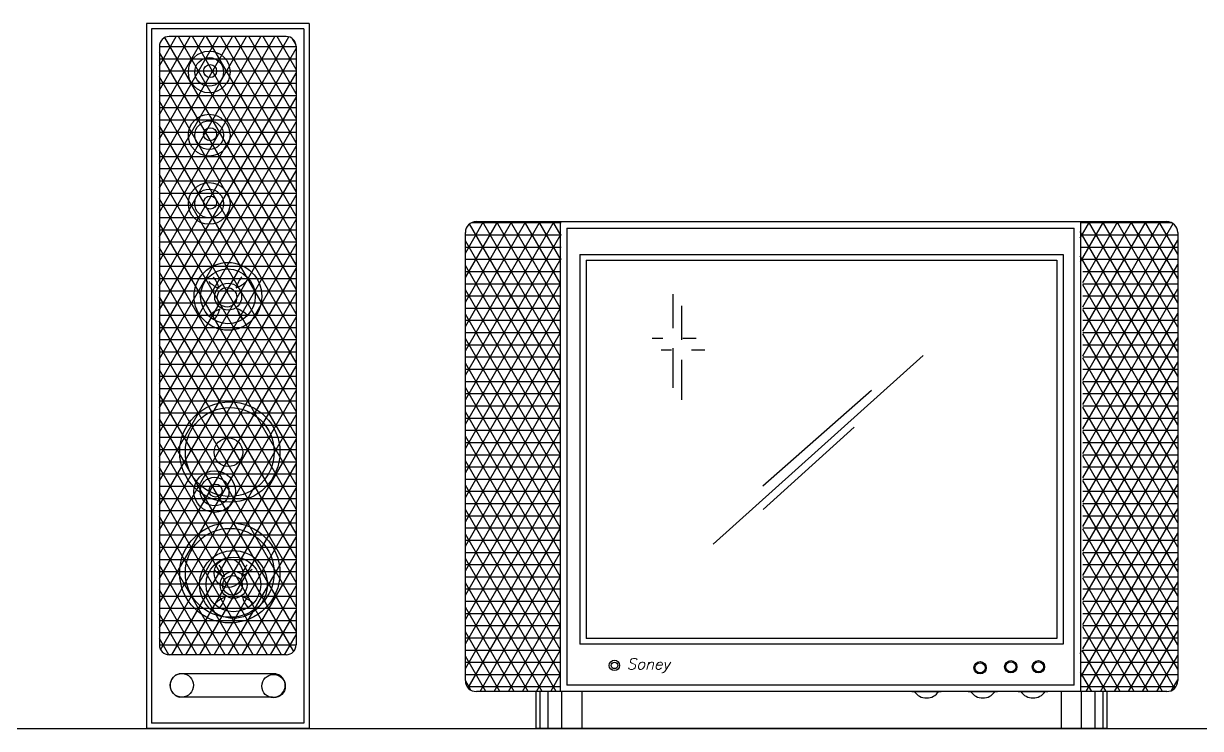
# Model space of a CAD drawing. Header units: inches. Extents: x 11.8 to 54.3, y 10.8 to 35.6.
# Drawn here: x 18.157 to 19.965, y 26.498 to 27.581 of the extents above; entities that cross this region are included whole.
import ezdxf

# ---------------------------------------------------------------- set-up
doc = ezdxf.new("R2010")
doc.units = ezdxf.units.IN
doc.header["$MEASUREMENT"] = 0
for name, color, linetype in [('02', 2, 'Continuous'), ('1', 1, 'Continuous'), ('4', 4, 'Continuous')]:
    doc.layers.add(name, color=color, linetype=linetype)
doc.styles.add('ITALICC', font='italicc_.ttf', dxfattribs={"height": 10})

msp = doc.modelspace()

# ---------------------------------------------------------------- linework, layer by layer
at = {"layer": '02'}
for p, q in [((18.3657, 27.2535), (18.5431, 27.5607)), ((18.3657, 27.291), (18.5214, 27.5607)), ((18.3657, 27.3285), (18.4998, 27.5607)), ((18.3657, 27.366), (18.4781, 27.5607)), ((18.3657, 27.4035), (18.4565, 27.5607)), ((18.3657, 27.441), (18.4348, 27.5607)), ((18.3657, 27.4785), (18.4132, 27.5607)), ((18.3657, 27.516), (18.3915, 27.5607)), ((18.3657, 27.216), (18.5645, 27.5602)), ((18.5757, 27.2101), (18.3742, 27.5592)), ((18.5757, 27.2476), (18.395, 27.5607)), ((18.5757, 27.2851), (18.4166, 27.5607)), ((18.5757, 27.3226), (18.4383, 27.5607)), ((18.5757, 27.3601), (18.4599, 27.5607)), ((18.5757, 27.3976), (18.4816, 27.5607)), ((18.5757, 27.4351), (18.5032, 27.5607)), ((18.5757, 27.4726), (18.5249, 27.5607)), ((18.5757, 27.5101), (18.5465, 27.5607)), ((18.5756, 27.5478), (18.57, 27.5574)), ((18.5757, 27.5449), (18.3657, 27.5449)), ((18.3657, 27.1785), (18.5757, 27.5422)), ((18.5757, 27.1726), (18.3657, 27.5363)), ((18.5757, 27.5261), (18.3657, 27.5261)), ((18.5757, 27.5074), (18.3657, 27.5074)), ((18.3657, 27.141), (18.5757, 27.5047)), ((18.5757, 27.1351), (18.3657, 27.4988)), ((18.5757, 27.4886), (18.3657, 27.4886)), ((18.5757, 27.4699), (18.3657, 27.4699)), ((18.3657, 27.1035), (18.5757, 27.4672)), ((18.5757, 27.0976), (18.3657, 27.4613)), ((18.5757, 27.4511), (18.3657, 27.4511)), ((18.5757, 27.4324), (18.3657, 27.4324)), ((18.3657, 27.066), (18.5757, 27.4297)), ((18.5757, 27.0601), (18.3657, 27.4238)), ((18.5757, 27.4136), (18.3657, 27.4136)), ((18.5757, 27.3949), (18.3657, 27.3949)), ((18.3657, 27.0285), (18.5757, 27.3922)), ((18.5757, 27.0226), (18.3657, 27.3863)), ((18.5757, 27.3761), (18.3657, 27.3761)), ((18.5757, 27.3574), (18.3657, 27.3574)), ((18.3657, 26.991), (18.5757, 27.3547)), ((18.5757, 26.9851), (18.3657, 27.3488)), ((18.5757, 27.3386), (18.3657, 27.3386)), ((18.5757, 27.3199), (18.3657, 27.3199)), ((18.3657, 26.9535), (18.5757, 27.3172)), ((18.5757, 26.9476), (18.3657, 27.3113)), ((18.5757, 27.3011), (18.3657, 27.3011)), ((18.5757, 27.2824), (18.3657, 27.2824)), ((18.3657, 26.916), (18.5757, 27.2797)), ((18.5757, 26.9101), (18.3657, 27.2738)), ((18.5757, 27.2636), (18.3657, 27.2636)), ((18.8358, 27.0406), (18.9721, 27.2766)), ((18.8358, 27.0781), (18.9504, 27.2766)), ((18.8358, 27.1156), (18.9288, 27.2766)), ((18.8358, 27.1531), (18.9071, 27.2766)), ((18.8358, 27.1906), (18.8855, 27.2766)), ((18.8358, 27.2281), (18.8638, 27.2766)), ((18.9815, 27.0319), (18.8423, 27.2731)), ((18.8453, 27.275), (18.9828, 27.275)), ((18.9815, 27.0694), (18.8619, 27.2766)), ((18.9815, 27.1069), (18.8835, 27.2766)), ((18.9815, 27.1444), (18.9052, 27.2766)), ((18.9815, 27.1819), (18.9268, 27.2766)), ((18.9828, 27.2173), (18.9485, 27.2766)), ((18.9828, 27.2548), (18.9701, 27.2766)), ((18.9815, 27.2766), (18.9815, 26.555)), ((18.9915, 27.2666), (18.9915, 26.565)), ((18.9915, 27.2666), (19.7709, 27.2666)), ((19.7709, 26.565), (19.7709, 27.2666)), ((19.7799, 27.2509), (19.7948, 27.2766)), ((19.7799, 27.275), (19.9204, 27.275)), ((19.7807, 27.2148), (19.8164, 27.2766)), ((19.7809, 26.555), (19.7809, 27.2766)), ((19.7841, 27.1832), (19.8381, 27.2766)), ((19.7841, 27.1457), (19.8597, 27.2766)), ((19.7841, 27.1082), (19.8814, 27.2766)), ((19.7841, 27.0707), (19.903, 27.2766)), ((19.7841, 27.0332), (19.9229, 27.2735)), ((19.9299, 27.0393), (19.7929, 27.2766)), ((19.9299, 27.0768), (19.8145, 27.2766)), ((19.9299, 27.1143), (19.8362, 27.2766)), ((19.9299, 27.1518), (19.8578, 27.2766)), ((19.9299, 27.1893), (19.8795, 27.2766)), ((19.9299, 27.2268), (19.9011, 27.2766)), ((19.9279, 27.2677), (19.9273, 27.2687)), ((18.5757, 27.2449), (18.3657, 27.2449)), ((18.8358, 27.0031), (18.9828, 27.2577)), ((18.8358, 27.2562), (18.9828, 27.2562)), ((18.9815, 26.9944), (18.8358, 27.2469)), ((19.9299, 27.0018), (19.7799, 27.2615)), ((19.7799, 27.2562), (19.9299, 27.2562)), ((19.7841, 26.9957), (19.9299, 27.2481)), ((18.3657, 26.8785), (18.5757, 27.2422)), ((18.5757, 26.8726), (18.3657, 27.2363)), ((18.5757, 27.2261), (18.3657, 27.2261)), ((18.8358, 27.2375), (18.9828, 27.2375)), ((19.0115, 27.2261), (19.0115, 26.628)), ((19.0115, 27.2261), (19.7541, 27.2261)), ((19.7541, 27.2261), (19.7541, 26.628)), ((19.7799, 27.2375), (19.9299, 27.2375)), ((18.8358, 26.9656), (18.9828, 27.2202)), ((18.8358, 27.2187), (18.9828, 27.2187)), ((18.9815, 26.9569), (18.8358, 27.2094)), ((19.0215, 27.2175), (19.0215, 26.6366)), ((19.0215, 27.2175), (19.7441, 27.2175)), ((19.7441, 27.2175), (19.7441, 26.6366)), ((19.9299, 26.9643), (19.7799, 27.224)), ((19.7799, 27.2187), (19.9299, 27.2187)), ((19.7841, 26.9582), (19.9299, 27.2106)), ((18.5757, 27.2074), (18.3657, 27.2074)), ((18.3657, 26.841), (18.5757, 27.2047)), ((18.5757, 26.8351), (18.3657, 27.1988)), ((18.8358, 27.2), (18.9815, 27.2)), ((19.7841, 27.2), (19.9299, 27.2)), ((18.5757, 27.1886), (18.3657, 27.1886)), ((18.8358, 27.1812), (18.9815, 27.1812)), ((18.8358, 26.9281), (18.9815, 27.1805)), ((18.9815, 26.9194), (18.8358, 27.1719)), ((19.7841, 27.1812), (19.9299, 27.1812)), ((19.9299, 26.9268), (19.7841, 27.1793)), ((19.7841, 26.9207), (19.9299, 27.1731)), ((18.5757, 27.1699), (18.3657, 27.1699)), ((18.3657, 26.8035), (18.5757, 27.1672)), ((18.5757, 26.7976), (18.3657, 27.1613)), ((18.8358, 27.1625), (18.9815, 27.1625)), ((19.1543, 27.1651), (19.1543, 27.113)), ((19.7841, 27.1625), (19.9299, 27.1625)), ((18.5757, 27.1511), (18.3657, 27.1511)), ((18.8358, 27.1437), (18.9815, 27.1437)), ((18.8358, 26.8906), (18.9815, 27.143)), ((19.1678, 27.1471), (19.1678, 27.095)), ((19.7841, 27.1437), (19.9299, 27.1437)), ((19.9299, 26.8893), (19.7841, 27.1418)), ((19.7841, 26.8832), (19.9299, 27.1356)), ((18.5757, 27.1324), (18.3657, 27.1324)), ((18.3657, 26.766), (18.5757, 27.1297)), ((18.5757, 26.7601), (18.3657, 27.1238)), ((18.9815, 26.8819), (18.8358, 27.1344)), ((18.8358, 27.125), (18.9815, 27.125)), ((19.7841, 27.125), (19.9299, 27.125)), ((18.5757, 27.1136), (18.3657, 27.1136)), ((18.8358, 27.1062), (18.9815, 27.1062)), ((18.8358, 26.8531), (18.9815, 27.1055)), ((19.7841, 27.1062), (19.9299, 27.1062)), ((19.9299, 26.8518), (19.7841, 27.1043)), ((18.5757, 27.0949), (18.3657, 27.0949)), ((18.3657, 26.7285), (18.5757, 27.0922)), ((18.5757, 26.7226), (18.3657, 27.0863)), ((18.9815, 26.8444), (18.8358, 27.0969)), ((18.8358, 27.0875), (18.9815, 27.0875)), ((19.1228, 27.0976), (19.1389, 27.0976)), ((19.1543, 27.0822), (19.1543, 27.0211)), ((19.1698, 27.0976), (19.1903, 27.0976)), ((19.7841, 26.8457), (19.9299, 27.0981)), ((19.7841, 27.0875), (19.9299, 27.0875)), ((18.5757, 27.0761), (18.3657, 27.0761)), ((18.8358, 27.0687), (18.9815, 27.0687)), ((18.8358, 26.8156), (18.9815, 27.068)), ((19.1363, 27.0796), (19.1524, 27.0796)), ((19.1678, 27.0642), (19.1678, 27.0031)), ((19.1833, 27.0796), (19.2038, 27.0796)), ((19.2162, 26.7811), (19.5388, 27.071)), ((19.7841, 27.0687), (19.9299, 27.0687)), ((19.9299, 26.8143), (19.7841, 27.0668)), ((18.5757, 27.0574), (18.3657, 27.0574)), ((18.3657, 26.691), (18.5757, 27.0547)), ((18.5757, 26.6851), (18.3657, 27.0488)), ((18.9815, 26.8069), (18.8358, 27.0594)), ((18.8358, 27.05), (18.9815, 27.05)), ((19.7841, 26.8082), (19.9299, 27.0606)), ((19.7841, 27.05), (19.9299, 27.05)), ((18.5757, 27.0386), (18.3657, 27.0386)), ((18.8358, 27.0312), (18.9815, 27.0312)), ((18.8358, 26.7781), (18.9815, 27.0305)), ((19.7841, 27.0312), (19.9299, 27.0312)), ((19.9299, 26.7768), (19.7841, 27.0293)), ((18.5757, 27.0199), (18.3657, 27.0199)), ((18.3657, 26.6535), (18.5757, 27.0172)), ((18.5757, 26.6476), (18.3657, 27.0113)), ((18.9815, 26.7694), (18.8358, 27.0219)), ((18.8358, 27.0125), (18.9815, 27.0125)), ((19.2927, 26.871), (19.4594, 27.0176)), ((19.7841, 26.7707), (19.9299, 27.0231)), ((19.7841, 27.0125), (19.9299, 27.0125)), ((18.5757, 27.0011), (18.3657, 27.0011)), ((18.8358, 26.9937), (18.9815, 26.9937)), ((18.8358, 26.7406), (18.9815, 26.993)), ((19.7841, 26.9937), (19.9299, 26.9937)), ((19.9299, 26.7393), (19.7841, 26.9918)), ((18.5757, 26.9824), (18.3657, 26.9824)), ((18.572, 26.6166), (18.3657, 26.9738)), ((18.3676, 26.6193), (18.5757, 26.9797)), ((18.9815, 26.7319), (18.8358, 26.9844)), ((18.8358, 26.975), (18.9815, 26.975)), ((19.7841, 26.7332), (19.9299, 26.9856)), ((19.7841, 26.975), (19.9299, 26.975)), ((18.5757, 26.9636), (18.3657, 26.9636)), ((18.8358, 26.9562), (18.9815, 26.9562)), ((18.8358, 26.7031), (18.9815, 26.9555)), ((19.2931, 26.8344), (19.4331, 26.9609)), ((19.7841, 26.9562), (19.9299, 26.9562)), ((18.5757, 26.9449), (18.3657, 26.9449)), ((18.3848, 26.6116), (18.5757, 26.9422)), ((18.9815, 26.6944), (18.8358, 26.9469)), ((18.8358, 26.9375), (18.9815, 26.9375)), ((19.9299, 26.7018), (19.7841, 26.9543)), ((19.7841, 26.6957), (19.9299, 26.9481)), ((19.7841, 26.9375), (19.9299, 26.9375)), ((18.5532, 26.6116), (18.3657, 26.9363)), ((18.5757, 26.9261), (18.3657, 26.9261)), ((18.8358, 26.9187), (18.9815, 26.9187)), ((19.7841, 26.9187), (19.9299, 26.9187)), ((18.5757, 26.9074), (18.3657, 26.9074)), ((18.4065, 26.6116), (18.5757, 26.9047)), ((18.8358, 26.6656), (18.9815, 26.918)), ((18.9815, 26.6569), (18.8358, 26.9094)), ((19.9299, 26.6643), (19.7841, 26.9168)), ((19.7841, 26.6582), (19.9299, 26.9106)), ((18.5316, 26.6116), (18.3657, 26.8988)), ((18.5757, 26.8886), (18.3657, 26.8886)), ((18.8358, 26.9), (18.9815, 26.9)), ((19.7841, 26.9), (19.9299, 26.9)), ((18.5757, 26.8699), (18.3657, 26.8699)), ((18.4281, 26.6116), (18.5757, 26.8672)), ((18.8358, 26.8812), (18.9815, 26.8812)), ((18.8358, 26.6281), (18.9815, 26.8805)), ((18.9815, 26.6194), (18.8358, 26.8719)), ((19.7841, 26.8812), (19.9299, 26.8812)), ((19.9299, 26.6268), (19.7841, 26.8793)), ((19.7841, 26.6207), (19.9299, 26.8731)), ((18.5099, 26.6116), (18.3657, 26.8613)), ((18.5757, 26.8511), (18.3657, 26.8511)), ((18.8358, 26.8625), (18.9815, 26.8625)), ((19.7841, 26.8625), (19.9299, 26.8625)), ((18.5757, 26.8324), (18.3657, 26.8324)), ((18.4498, 26.6116), (18.5757, 26.8297)), ((18.8358, 26.8437), (18.9815, 26.8437)), ((18.8358, 26.5906), (18.9815, 26.843)), ((18.9815, 26.5819), (18.8358, 26.8344)), ((19.781, 26.5778), (19.9299, 26.8356)), ((19.7841, 26.8437), (19.9299, 26.8437)), ((19.9299, 26.5893), (19.7841, 26.8418)), ((18.4883, 26.6116), (18.3657, 26.8238)), ((18.5757, 26.8136), (18.3657, 26.8136)), ((18.8358, 26.825), (18.9815, 26.825)), ((19.7841, 26.825), (19.9299, 26.825)), ((18.5757, 26.7949), (18.3657, 26.7949)), ((18.4714, 26.6116), (18.5757, 26.7922)), ((18.8358, 26.8062), (18.9815, 26.8062)), ((18.9754, 26.555), (18.8358, 26.7969)), ((18.8401, 26.5606), (18.9815, 26.8055)), ((19.7841, 26.8062), (19.9299, 26.8062)), ((19.9251, 26.5601), (19.7841, 26.8043)), ((19.7895, 26.555), (19.9299, 26.7981)), ((18.4666, 26.6116), (18.3657, 26.7863)), ((18.5757, 26.7761), (18.3657, 26.7761)), ((18.8358, 26.7875), (18.9815, 26.7875)), ((19.7841, 26.7875), (19.9299, 26.7875)), ((18.5757, 26.7574), (18.3657, 26.7574)), ((18.8358, 26.7687), (18.9815, 26.7687)), ((18.9538, 26.555), (18.8358, 26.7594)), ((18.8585, 26.555), (18.9815, 26.768)), ((19.7841, 26.7687), (19.9299, 26.7687)), ((19.9064, 26.555), (19.7841, 26.7668)), ((19.8112, 26.555), (19.9299, 26.7606)), ((18.445, 26.6116), (18.3657, 26.7488)), ((18.5757, 26.7386), (18.3657, 26.7386)), ((18.4931, 26.6116), (18.5757, 26.7547)), ((18.8358, 26.75), (18.9815, 26.75)), ((19.7841, 26.75), (19.9299, 26.75)), ((18.5757, 26.7199), (18.3657, 26.7199)), ((18.8358, 26.7312), (18.9815, 26.7312)), ((18.9321, 26.555), (18.8358, 26.7219)), ((18.8802, 26.555), (18.9815, 26.7305)), ((19.7841, 26.7312), (19.9299, 26.7312)), ((19.8848, 26.555), (19.7841, 26.7293)), ((19.8328, 26.555), (19.9299, 26.7231)), ((18.4233, 26.6116), (18.3657, 26.7113)), ((18.5147, 26.6116), (18.5757, 26.7172)), ((18.8358, 26.7125), (18.9815, 26.7125)), ((19.7841, 26.7125), (19.9299, 26.7125)), ((18.5757, 26.7011), (18.3657, 26.7011)), ((18.8358, 26.6937), (18.9815, 26.6937)), ((18.9105, 26.555), (18.8358, 26.6844)), ((18.9018, 26.555), (18.9815, 26.693)), ((19.7841, 26.6937), (19.9299, 26.6937)), ((19.8631, 26.555), (19.7841, 26.6918)), ((19.8545, 26.555), (19.9299, 26.6856)), ((18.5757, 26.6824), (18.3657, 26.6824)), ((18.4017, 26.6116), (18.3657, 26.6738)), ((18.5364, 26.6116), (18.5757, 26.6797)), ((18.8358, 26.675), (18.9815, 26.675)), ((19.7841, 26.675), (19.9299, 26.675)), ((18.5757, 26.6636), (18.3657, 26.6636)), ((18.8358, 26.6562), (18.9815, 26.6562)), ((18.9235, 26.555), (18.9815, 26.6555)), ((19.7841, 26.6562), (19.9299, 26.6562)), ((19.8414, 26.555), (19.7841, 26.6543)), ((19.8761, 26.555), (19.9299, 26.6481)), ((18.5757, 26.6449), (18.3657, 26.6449)), ((18.38, 26.6116), (18.3657, 26.6363)), ((18.558, 26.6116), (18.5757, 26.6422)), ((18.8888, 26.555), (18.8358, 26.6469)), ((18.8358, 26.6375), (18.9815, 26.6375)), ((19.7441, 26.6366), (19.0215, 26.6366)), ((19.7841, 26.6375), (19.9299, 26.6375)), ((18.5757, 26.6261), (18.3657, 26.6261)), ((18.8358, 26.6187), (18.9815, 26.6187)), ((18.9451, 26.555), (18.9815, 26.618)), ((19.7541, 26.628), (19.0115, 26.628)), ((19.78, 26.6136), (19.7822, 26.6174)), ((19.8198, 26.555), (19.7832, 26.6183)), ((19.7835, 26.6187), (19.9299, 26.6187)), ((18.8672, 26.555), (18.8358, 26.6094)), ((18.8358, 26.6), (18.9815, 26.6)), ((19.7804, 26.6), (19.9299, 26.6)), ((19.8978, 26.555), (19.9299, 26.6106)), ((18.5397, 26.5824), (18.3963, 26.5824)), ((18.8358, 26.5812), (18.9815, 26.5812)), ((18.9668, 26.555), (18.9815, 26.5805)), ((19.7981, 26.555), (19.7808, 26.585)), ((19.7809, 26.5812), (19.9299, 26.5812)), ((18.8442, 26.5572), (18.8358, 26.5719)), ((18.8386, 26.5625), (18.9815, 26.5625)), ((19.7709, 26.565), (18.9915, 26.565)), ((19.7815, 26.5625), (19.9271, 26.5625)), ((19.9204, 26.5567), (19.9299, 26.5731)), ((18.5397, 26.5464), (18.3963, 26.5464)), ((18.9507, 26.4983), (18.9507, 26.555)), ((18.963, 26.4983), (18.963, 26.555)), ((18.984, 26.4983), (18.984, 26.555)), ((19.0149, 26.4983), (19.0149, 26.555)), ((19.5215, 26.5551), (19.5668, 26.5551)), ((19.6079, 26.5551), (19.6532, 26.5551)), ((19.6849, 26.5551), (19.7302, 26.5551)), ((19.7508, 26.555), (19.7508, 26.4983)), ((19.7817, 26.555), (19.7817, 26.4983)), ((19.8027, 26.555), (19.8027, 26.4983)), ((19.815, 26.555), (19.815, 26.4983))]:
    msp.add_line(p, q, dxfattribs=at)
for centre, radius in [((18.4422, 27.5064), 0.032), ((18.4422, 27.5064), 0.022), ((18.4437, 27.5078), 0.01), ((18.4422, 27.4093), 0.032), ((18.4422, 27.4093), 0.022), ((18.4437, 27.4108), 0.01), ((18.4422, 27.3044), 0.032), ((18.4422, 27.3044), 0.022), ((18.4437, 27.3058), 0.01), ((18.4711, 27.1618), 0.052), ((18.4711, 27.1618), 0.042), ((18.4714, 27.1612), 0.0207), ((18.4697, 27.1603), 0.015), ((18.4739, 26.9228), 0.077), ((18.4739, 26.9228), 0.0682), ((18.4718, 26.9224), 0.022), ((18.4506, 26.8621), 0.032), ((18.4506, 26.8621), 0.022), ((18.452, 26.8636), 0.01), ((18.4739, 26.7373), 0.077), ((18.4739, 26.7373), 0.0682), ((18.4795, 26.7195), 0.052), ((18.4795, 26.7195), 0.042), ((18.4718, 26.7369), 0.022), ((18.4797, 26.7189), 0.0207), ((18.478, 26.718), 0.015), ((19.0647, 26.5952), 0.00801), ((19.0647, 26.5952), 0.00501), ((19.6263, 26.5915), 0.00943), ((19.6263, 26.5915), 0.00775), ((19.6735, 26.5931), 0.00943), ((19.6735, 26.5931), 0.00775), ((19.7159, 26.5931), 0.00943), ((19.7159, 26.5931), 0.00775)]:
    msp.add_circle(centre, radius, dxfattribs=at)
for centre, radius, start, end in [((18.4095, 27.1615), 0.0495, 14.8798, 36.8986), ((18.5317, 27.1621), 0.0495, 142.8197, 164.8385), ((18.473, 27.215), 0.0437, 224.3574, 249.0771), ((18.4685, 27.2159), 0.0437, 290.6412, 315.3609), ((18.476, 27.0958), 0.0495, 110.884, 132.9028), ((18.4162, 27.1533), 0.0437, 320.3616, 345.0813), ((18.467, 27.0967), 0.0495, 46.8155, 68.8343), ((18.5271, 27.154), 0.0437, 194.637, 219.3567), ((18.4813, 26.7727), 0.0437, 224.3574, 249.0771), ((18.4179, 26.7192), 0.0495, 14.8798, 36.8986), ((18.5401, 26.7198), 0.0495, 142.8197, 164.8385), ((18.4769, 26.7737), 0.0437, 290.6412, 315.3609), ((18.4844, 26.6535), 0.0495, 110.884, 132.9028), ((18.4245, 26.711), 0.0437, 320.3616, 345.0813), ((18.5355, 26.7117), 0.0437, 194.637, 219.3567), ((18.4754, 26.6545), 0.0495, 46.8155, 68.8343), ((18.3807, 26.6266), 0.015, 180, 270), ((18.5607, 26.6266), 0.015, 270, 0), ((19.5441, 26.5677), 0.0226, 213.9971, 326.0029), ((19.6306, 26.5677), 0.0226, 213.9971, 326.0029), ((19.7076, 26.5677), 0.0226, 213.9971, 326.0029)]:
    msp.add_arc(centre, radius, start, end, dxfattribs=at)
at = {"layer": '1'}
msp.add_line((12.1152, 26.4983), (32.4414, 26.4983), dxfattribs=at)
at = {"layer": '4'}
for p, q in [((18.3457, 27.5807), (18.3457, 26.4983)), ((18.5957, 27.5807), (18.3457, 27.5807)), ((18.3537, 27.5727), (18.3537, 26.5063)), ((18.5877, 27.5727), (18.3537, 27.5727)), ((18.5877, 27.5727), (18.5877, 26.5063)), ((18.5957, 27.5807), (18.5957, 26.4983)), ((18.5607, 27.5607), (18.3807, 27.5607)), ((18.3657, 27.5457), (18.3657, 26.6266)), ((18.5757, 27.5457), (18.5757, 26.6266)), ((18.8526, 27.2766), (19.9131, 27.2766)), ((18.8358, 26.5718), (18.8358, 27.2598)), ((19.9299, 27.2598), (19.9299, 26.5718)), ((18.5607, 26.6116), (18.3807, 26.6116)), ((19.9131, 26.555), (18.8526, 26.555)), ((18.9445, 26.4983), (18.9445, 26.555)), ((19.8212, 26.555), (19.8212, 26.4983)), ((18.5877, 26.5063), (18.3537, 26.5063)), ((18.5957, 26.4983), (18.3457, 26.4983)), ((19.8212, 26.4983), (18.9445, 26.4983))]:
    msp.add_line(p, q, dxfattribs=at)
for centre in [(18.4002, 26.5646), (18.5411, 26.5633)]:
    msp.add_circle(centre, 0.018, dxfattribs=at)
for centre, radius, start, end in [((18.3807, 27.5457), 0.015, 90, 180), ((18.5607, 27.5457), 0.015, 0, 90), ((18.8526, 27.2598), 0.0168, 90, 180), ((19.9131, 27.2598), 0.0168, 0, 90), ((18.4007, 26.5644), 0.0185, 103.7468, 256.2532), ((18.541, 26.5644), 0.018, 265.7823, 94.2177), ((18.8526, 26.5718), 0.0168, 180, 270), ((19.9131, 26.5718), 0.0168, 270, 0)]:
    msp.add_arc(centre, radius, start, end, dxfattribs=at)

# ---------------------------------------------------------------- texts
at = {"layer": '02', "style": 'ITALICC'}
msp.add_text('Soney', height=0.0168, dxfattribs=at).set_placement((19.0837, 26.5891))

doc.saveas('drawing.dxf')
